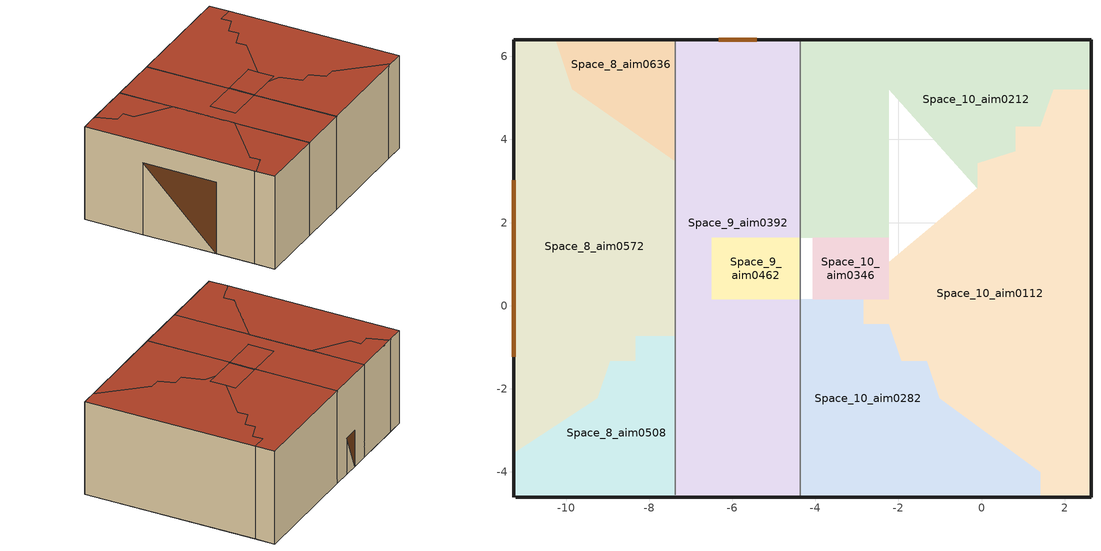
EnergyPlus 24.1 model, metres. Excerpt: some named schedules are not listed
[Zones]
Space_10_aim0112
 floor ground (aim0014): -2.85,-0.44 -2.85,0.15 -2.24,0.15 -2.24,1.04 -0.11,2.83 -0.11,3.42 0.81,3.72 0.81,4.31 1.41,4.31 1.72,5.21 2.63,5.21 2.63,-4.6 1.41,-4.6 1.41,-4.01 -1.02,-2.23 -1.32,-1.33 -1.93,-1.33 -2.24,-0.44 z0
 wall outside (aim0038): 1.47,-4.6 2.63,-4.6 2.63,5.26 z0:5.5
 roof outside (aim0090): -2.79,0.15 -2.19,-0.15 -1.88,-1.35 -1.27,-1.35 -0.97,-2.25 -0.36,-2.25 1.69,-4.6 2.63,-4.6 2.63,5.25 1.77,5.25 1.77,4.65 0.86,4.35 0.86,3.75 -0.06,3.45 -0.06,2.85 -2.19,1.05 -2.19,0.15 z5.5
Space_10_aim0212
 floor ground (aim0014): -4.37,1.64 -4.37,6.4 2.63,6.4 2.63,5.21 1.72,5.21 1.41,4.31 0.81,4.31 0.81,3.72 -0.11,3.42 -0.11,2.83 -2.24,5.21 -2.24,1.64 z0
 wall outside (aim0038): 2.63,5.26 2.63,6.4 -4.37,6.4 z0:5.5
 roof outside (aim0090): -4.37,1.65 -2.19,1.65 -2.19,1.05 -0.06,2.85 -0.06,3.45 0.86,3.75 0.86,4.35 1.77,4.65 1.77,5.25 2.63,5.25 2.63,6.4 -4.37,6.4 z5.5
Space_10_aim0282
 floor ground (aim0014): -4.37,-4.6 -4.37,0.15 -2.85,0.15 -2.85,-0.44 -2.24,-0.44 -1.93,-1.33 -1.32,-1.33 -1.02,-2.23 1.41,-4.01 1.41,-4.6 z0
 wall outside (aim0038): -4.37,-4.6 1.47,-4.6 z0:5.5
 roof outside (aim0090): -4.37,-4.6 1.69,-4.6 -0.36,-2.25 -0.97,-2.25 -1.27,-1.35 -1.88,-1.35 -2.19,-0.15 -2.79,0.15 -4.37,0.15 z5.5
Space_10_aim0346
 floor ground (aim0014): -4.06,0.15 -4.06,1.64 -2.24,1.64 -2.24,0.15 z0
 roof outside (aim0090): -4.32,0.15 -2.19,0.15 -2.19,1.65 -4.32,1.65 z5.5
Space_9_aim0392
 floor ground (aim0014): -7.37,-4.6 -7.37,6.4 -4.37,6.4 -4.37,1.64 -6.5,1.64 -6.5,0.15 -4.37,0.15 -4.37,-4.6 z0
 wall outside (aim0038): -5.41,6.4 -6.33,6.4 z0:2.13; -7.37,-4.6 -4.37,-4.6 z0:5.5; -7.37,6.4,0 -7.37,6.4,5.5 -4.37,6.4,5.5 -4.37,6.4,0 -5.41,6.4,0 -5.41,6.4,2.13 -6.33,6.4,2.13 -6.33,6.4,0
 wall to Space_10_aim0282 (aim0080): -4.37,-2.24 -4.37,-3.15 z0:2.13; -4.37,-4.6,5.5 -4.37,0.1,5.5 -4.37,0.1,0 -4.37,-2.24,0 -4.37,-2.24,2.13 -4.37,-3.15,2.13 -4.37,-3.15,0 -4.37,-4.6,0
 wall to Space_10_aim0212 (aim0080): -4.37,6.4 -4.37,1.59 z0:5.5
 door (construction-30): -6.32,6.4,0 -6.32,6.4,2.13 -5.42,6.4,2.13
 roof outside (aim0090): -7.37,-4.6 -4.37,-4.6 -4.37,0.15 -6.45,0.15 -6.45,1.65 -4.37,1.65 -4.37,6.4 -7.37,6.4 z5.5
Space_9_aim0462
 floor ground (aim0014): -6.5,0.15 -6.5,1.64 -4.37,1.64 -4.37,0.15 z0
 wall to Space_10_aim0346 (aim0080): -4.37,1.59 -4.37,0.1 z0:5.5
 roof outside (aim0090): -6.45,0.15 -4.37,0.15 -4.37,1.65 -6.45,1.65 z5.5
Space_8_aim0508
 floor ground (aim0014): -11.26,-4.6 -11.26,-3.55 -9.24,-2.23 -8.93,-1.33 -8.32,-1.33 -8.32,-0.74 -7.37,-0.74 -7.37,-4.6 z0
 wall outside (aim0038): -11.26,-3.46 -11.26,-4.6 / -11.21,-4.6 -7.37,-4.6 z0:5.5
 wall to Space_9_aim0392 (aim0080): -7.37,-2.24 -7.37,-3.15 z0:2.13; -7.37,-4.55,5.5 -7.37,-0.62,5.5 -7.37,-0.62,0 -7.37,-2.24,0 -7.37,-2.24,2.13 -7.37,-3.15,2.13 -7.37,-3.15,0 -7.37,-4.55,0
 roof outside (aim0090): -11.26,-4.6 -7.37,-4.6 -7.37,-0.25 -10.1,-2.55 -10.1,-3.15 -11.26,-3.54 z5.5
Space_8_aim0572
 floor ground (aim0014): -11.26,-3.55 -11.26,6.4 -10.25,6.4 -9.85,5.21 -7.37,3.48 -7.37,-0.74 -8.32,-0.74 -8.32,-1.33 -8.93,-1.33 -9.24,-2.23 z0
 wall outside (aim0038): -11.26,3.03 -11.26,-1.24 z0:4.27; -10.31,6.4 -11.26,6.4 z0:5.5; -11.26,-3.46,0 -11.26,-3.46,5.5 -11.26,6.4,5.5 -11.26,6.4,0 -11.26,3.03,0 -11.26,3.03,4.27 -11.26,-1.24,4.27 -11.26,-1.24,0
 wall to Space_9_aim0392 (aim0080): -7.37,3.92 -7.37,-0.62 z0:5.5
 door (construction-30): -11.26,-1.23,0 -11.26,-1.23,4.26 -11.26,3.02,4.26
 roof outside (aim0090): -11.26,-3.54 -10.1,-3.15 -10.1,-2.55 -7.37,-0.25 -7.37,3.3 -9.19,4.65 -9.19,5.25 -9.79,5.25 -10.18,6.4 -11.26,6.4 z5.5
Space_8_aim0636
 floor ground (aim0014): -10.25,6.4 -7.37,6.4 -7.37,3.48 -9.85,5.21 z0
 wall outside (aim0038): -7.37,6.4 -10.31,6.4 z0:5.5
 wall to Space_9_aim0392 (aim0080): -7.37,6.4 -7.37,3.92 z0:5.5
 roof outside (aim0090): -10.18,6.4 -9.79,5.25 -9.19,5.25 -9.19,4.65 -7.37,3.3 -7.37,6.4 z5.5
[Building]
Solar Illuminated Farm: North Axis {deg}=0; Terrain=City; Loads Convergence Tolerance Value {W}=0.4; Temperature Convergence Tolerance Value {deltaC}=0.4; Solar Distribution=FullExterior; Maximum Number of Warmup Days=25; Minimum Number of Warmup Days=1
[SizingPeriod:WeatherFileDays]
Istanbul: Begin Month=1; Begin Day of Month=1; End Month=12; End Day of Month=31; Day of Week for Start Day=Monday; Use Weather File Daylight Saving Period=Yes; Use Weather File Rain and Snow Indicators=Yes
[Material] Thermal Absorptance=0.9; Solar Absorptance=0.75; Visible Absorptance=0.75
Name | Roughness | Thickness {m} | Conductivity {W/m-K} | Density {kg/m3} | Specific Heat {J/kg-K}
aim0020 | Rough | 0.20421 | 1.730735 | 1842.3 | 837.36
aim0027 | Rough | 0.2032 | 1.311205 | 2242.8 | 837.36
aim0042 | Rough | 0.01777 | 0.11544 | 512.64 | 1256.04
aim0052 | Rough | 0.01905 | 0.11544 | 512.64 | 1381.644
aim0062 | Rough | 0.01588 | 0.160266 | 801 | 837.36
aim0094 | Rough | 0.00954 | 0.162516 | 1121.4 | 1465.38
aim0102 | Rough | 0.0762 | 0.041538 | 240.3 | 711.756
mat-394 | Smooth | 0.05081 | 0.121151 | 592.683 | 837.36
[Material:NoMass] Roughness=Rough
Name | Thermal Resistance {m2-K/W}
aim0017 | 5.28331
aim0034 | 0.36631
aim0049 | 0.01057
aim0059 | 1.6255
aim0085 | 0.10919
[Construction]
aim0014: aim0017, aim0020, aim0027, aim0034
aim0038: aim0042, aim0049, aim0052, aim0059, aim0062
aim0080: aim0062, aim0085, aim0062
aim0090: aim0094, aim0049, aim0102, aim0102, aim0052
construction-30: mat-394
[Zone] Type=1; Multiplier=1
Name | Ceiling Height {m} | Volume {m3} | Floor Area {m2}
Space_10_aim0112 | 4.07695 | 128.005 | 31.39718
Space_10_aim0212 | 4.42937 | 111.015 | 25.06345
Space_10_aim0282 | 4.53379 | 78.76323 | 17.3725
Space_10_aim0346 | 4.35294 | 11.81583 | 2.71445
Space_9_aim0392 | 4.5776 | 136.564 | 29.83314
Space_9_aim0462 | 3.73109 | 11.81583 | 3.16686
Space_8_aim0508 | 4.23854 | 42.51061 | 10.02953
Space_8_aim0572 | 3.99231 | 109.77 | 27.49539
Space_8_aim0636 | 3.65411 | 19.48036 | 5.33108
[People] Number of People Calculation Method=People; Number of People=1; Fraction Radiant=0.5; Sensible Heat Fraction=0.555556
Name | Zone or ZoneList or Space or SpaceList | Number of People Schedule | Activity Level Schedule
people-aim0112 | Space_10_aim0112 | aim0124 | aim0112-peep-activ-level
people-aim0212 | Space_10_aim0212 | aim0124 | aim0212-peep-activ-level
people-aim0282 | Space_10_aim0282 | aim0124 | aim0282-peep-activ-level
people-aim0346 | Space_10_aim0346 | aim0124 | aim0346-peep-activ-level
people-aim0392 | Space_9_aim0392 | aim0410 | aim0392-peep-activ-level
people-aim0462 | Space_9_aim0462 | aim0410 | aim0462-peep-activ-level
people-aim0508 | Space_8_aim0508 | aim0520 | aim0508-peep-activ-level
people-aim0572 | Space_8_aim0572 | aim0520 | aim0572-peep-activ-level
people-aim0636 | Space_8_aim0636 | aim0520 | aim0636-peep-activ-level
[Lights] Schedule=aim0404; Design Level Calculation Method=Watts/Area; Return Air Fraction=0; Fraction Radiant=0.35; Fraction Visible=0.25; Fraction Replaceable=0
Name | Zone or ZoneList or Space or SpaceList | Watts per Floor Area {W/m2}
lights-aim0392; lights-aim0392-L | Space_9_aim0392 | 12.9167
lights-aim0462; lights-aim0462-L | Space_9_aim0462 | 12.9167
lights-aim0508; lights-aim0508-L | Space_8_aim0508 | 16.1459
lights-aim0572; lights-aim0572-L | Space_8_aim0572 | 16.1459
lights-aim0636; lights-aim0636-L | Space_8_aim0636 | 16.1459
[ElectricEquipment] Schedule=aim0130; Design Level Calculation Method=Watts/Area; Fraction Latent=0; Fraction Radiant=0.3; Fraction Lost=0
Name | Zone or ZoneList or Space or SpaceList | Watts per Floor Area {W/m2}
electrical-aim0112 | Space_10_aim0112 | 3.22917
electrical-aim0212 | Space_10_aim0212 | 3.22917
electrical-aim0282 | Space_10_aim0282 | 3.22917
electrical-aim0346 | Space_10_aim0346 | 3.22917
electrical-aim0392 | Space_9_aim0392 | 10.7639
electrical-aim0462 | Space_9_aim0462 | 10.7639
electrical-aim0508 | Space_8_aim0508 | 3.22917
electrical-aim0572 | Space_8_aim0572 | 3.22917
electrical-aim0636 | Space_8_aim0636 | 3.22917
[OtherEquipment]
Light_Gains: Fuel Type=None; Zone or ZoneList or Space or SpaceList=Space_10_aim0282; Schedule=Lights; Design Level Calculation Method=EquipmentLevel; Design Level {W}=43306
[ZoneInfiltration:DesignFlowRate] Design Flow Rate Calculation Method=AirChanges/Hour; Air Changes per Hour {1/hr}=0.4
Name | Zone or ZoneList or Space or SpaceList | Schedule
Infiltration-aim0112 | Space_10_aim0112 | FanSch-15INF
Infiltration-aim0212 | Space_10_aim0212 | FanSch-15INF
Infiltration-aim0282 | Space_10_aim0282 | FanSch-15INF
Infiltration-aim0346 | Space_10_aim0346 | Sch_Off
Infiltration-aim0392 | Space_9_aim0392 | FanSch-15INF
Infiltration-aim0462 | Space_9_aim0462 | Sch_Off
Infiltration-aim0508 | Space_8_aim0508 | FanSch-18INF
Infiltration-aim0572 | Space_8_aim0572 | FanSch-18INF
Infiltration-aim0636 | Space_8_aim0636 | FanSch-18INF
[ZoneVentilation:DesignFlowRate] Design Flow Rate Calculation Method=AirChanges/Hour; Air Changes per Hour {1/hr}=0.25; Ventilation Type=Balanced; Fan Pressure Rise {Pa}=0; Fan Total Efficiency=1; Constant Term Coefficient=1; Temperature Term Coefficient=0; Velocity Term Coefficient=0; Velocity Squared Term Coefficient=0; Minimum Indoor Temperature {C}=18; Delta Temperature {deltaC}=1
Name | Zone or ZoneList or Space or SpaceList | Schedule
ZoneVentilation-aim0112 | Space_10_aim0112 | FanSch-15
ZoneVentilation-aim0212 | Space_10_aim0212 | FanSch-15
ZoneVentilation-aim0282 | Space_10_aim0282 | FanSch-15
ZoneVentilation-aim0346 | Space_10_aim0346 | FanSch-15
ZoneVentilation-aim0392 | Space_9_aim0392 | FanSch-15
ZoneVentilation-aim0462 | Space_9_aim0462 | FanSch-15
ZoneVentilation-aim0508 | Space_8_aim0508 | FanSch-18
ZoneVentilation-aim0572 | Space_8_aim0572 | FanSch-18
ZoneVentilation-aim0636 | Space_8_aim0636 | FanSch-18
[HVACTemplate:Zone:IdealLoadsAirSystem] Template Thermostat=idealloads; Maximum Heating Supply Air Temperature {C}=50; Minimum Cooling Supply Air Temperature {C}=13; Maximum Heating Supply Air Humidity Ratio {kgWater/kgDryAir}=0.0156; Minimum Cooling Supply Air Humidity Ratio {kgWater/kgDryAir}=0.0077; Heating Limit=NoLimit; Maximum Heating Air Flow Rate {m3/s}=autosize; Cooling Limit=LimitFlowRate; Maximum Cooling Air Flow Rate {m3/s}=autosize; Heating Availability Schedule=idealhvac; Cooling Availability Schedule=idealhvac; Dehumidification Control Type=ConstantSensibleHeatRatio; Cooling Sensible Heat Ratio=0.7; Humidification Control Type=None; Outdoor Air Method=Flow/Area; Outdoor Air Flow Rate per Person {m3/s}=0.00944; Outdoor Air Flow Rate per Zone Floor Area {m3/s-m2}=0.0003; Demand Controlled Ventilation Type=None; Outdoor Air Economizer Type=DifferentialDryBulb; Heat Recovery Type=None; Sensible Heat Recovery Effectiveness=0.7; Latent Heat Recovery Effectiveness=0.65
Name | Dehumidification Setpoint {percent} | Humidification Setpoint {percent}
Space_10_aim0112 | 70 | 50
Space_10_aim0212; Space_10_aim0282; Space_10_aim0346; Space_9_aim0392; Space_9_aim0462; Space_8_aim0508; Space_8_aim0572; Space_8_aim0636 | 60 | 30
[Schedule:Day:Interval]
aim0121: NO, 10:00, 0, 16:00, 1, 24:00, 0
aim0127: NO, 24:00, 1
aim0401: NO, 6:00, 0, 7:00, 0.1, 8:00, 0.3, 12:00, 0.9, 13:00, 0.8, 17:00, 0.9, 18:00, 0.5, 20:00, 0.3, 22:00, 0.2, 24:00, 0
aim0407: NO, 7:00, 0, 8:00, 0.15, 9:00, 0.7, 12:00, 0.9, 13:00, 0.5, 16:00, 0.85, 17:00, 0.2, 24:00, 0
aim0517: NO, 7:00, 0, 8:00, 0.1, 9:00, 0.2, 11:00, 0.95, 13:00, 0.45, 18:00, 0.95, 19:00, 0.3, 22:00, 0.1, 24:00, 0
day1: No, 01:00, 0.77587, 02:00, 0.77587, 03:00, 0.77587, 04:00, 0.77587, 05:00, 0.77587, 06:00, 0.77587, 07:00, 0.81521, 08:00, 0.89473, 09:00, 0.93906, 10:00, 0.96397, 11:00, 0.97686, 12:00, 0.98112, 13:00, 0.97778, 14:00, 0.96604, 15:00, 0.94287, 16:00, 0.90144, 17:00, 0.82826, 18:00, 0.77587, 19:00, 0.77587, 20:00, 0.77587, 21:00, 0, 22:00, 0, 23:00, 0, 24:00, 0
day2: No, 01:00, 0.77587, 02:00, 0.77587, 03:00, 0.77587, 04:00, 0.77587, 05:00, 0.77587, 06:00, 0.77587, 07:00, 0.81465, 08:00, 0.89452, 09:00, 0.93898, 10:00, 0.96398, 11:00, 0.97693, 12:00, 0.98125, 13:00, 0.97798, 14:00, 0.96634, 15:00, 0.9433, 16:00, 0.90209, 17:00, 0.82938, 18:00, 0.77587, 19:00, 0.77587, 20:00, 0.77587, 21:00, 0, 22:00, 0, 23:00, 0, 24:00, 0
day3: No, 01:00, 0.77587, 02:00, 0.77587, 03:00, 0.77587, 04:00, 0.77587, 05:00, 0.77587, 06:00, 0.77587, 07:00, 0.81413, 08:00, 0.89432, 09:00, 0.93893, 10:00, 0.96401, 11:00, 0.97703, 12:00, 0.9814, 13:00, 0.97821, 14:00, 0.96664, 15:00, 0.94374, 16:00, 0.90276, 17:00, 0.8305, 18:00, 0.77587, 19:00, 0.77587, 20:00, 0.77587, 21:00, 0, 22:00, 0, 23:00, 0, 24:00, 0
day4: No, 01:00, 0.77587, 02:00, 0.77587, 03:00, 0.77587, 04:00, 0.77587, 05:00, 0.77587, 06:00, 0.77587, 07:00, 0.81365, 08:00, 0.89416, 09:00, 0.93889, 10:00, 0.96407, 11:00, 0.97712, 12:00, 0.98156, 13:00, 0.9784, 14:00, 0.96695, 15:00, 0.94418, 16:00, 0.90344, 17:00, 0.83163, 18:00, 0.77587, 19:00, 0.77587, 20:00, 0.77587, 21:00, 0, 22:00, 0, 23:00, 0, 24:00, 0
day5: No, 01:00, 0.77587, 02:00, 0.77587, 03:00, 0.77587, 04:00, 0.77587, 05:00, 0.77587, 06:00, 0.77587, 07:00, 0.81321, 08:00, 0.89401, 09:00, 0.93889, 10:00, 0.96412, 11:00, 0.97724, 12:00, 0.98171, 13:00, 0.97864, 14:00, 0.96725, 15:00, 0.94464, 16:00, 0.90412, 17:00, 0.83277, 18:00, 0.77587, 19:00, 0.77587, 20:00, 0.77587, 21:00, 0, 22:00, 0, 23:00, 0, 24:00, 0
day6: No, 01:00, 0.77587, 02:00, 0.77587, 03:00, 0.77587, 04:00, 0.77587, 05:00, 0.77587, 06:00, 0.77587, 07:00, 0.81281, 08:00, 0.89389, 09:00, 0.93888, 10:00, 0.96419, 11:00, 0.97736, 12:00, 0.98188, 13:00, 0.97886, 14:00, 0.96759, 15:00, 0.94509, 16:00, 0.90481, 17:00, 0.8339, 18:00, 0.77587, 19:00, 0.77587, 20:00, 0.77587, 21:00, 0, 22:00, 0, 23:00, 0, 24:00, 0
day7: No, 01:00, 0.77587, 02:00, 0.77587, 03:00, 0.77587, 04:00, 0.77587, 05:00, 0.77587, 06:00, 0.77587, 07:00, 0.81245, 08:00, 0.89379, 09:00, 0.93889, 10:00, 0.96428, 11:00, 0.9775, 12:00, 0.98206, 13:00, 0.97912, 14:00, 0.96792, 15:00, 0.94556, 16:00, 0.9055, 17:00, 0.83504, 18:00, 0.77587, 19:00, 0.77587, 20:00, 0.77587, 21:00, 0, 22:00, 0, 23:00, 0, 24:00, 0
day8: No, 01:00, 0.77587, 02:00, 0.77587, 03:00, 0.77587, 04:00, 0.77587, 05:00, 0.77587, 06:00, 0.77587, 07:00, 0.81213, 08:00, 0.89372, 09:00, 0.93893, 10:00, 0.96436, 11:00, 0.97763, 12:00, 0.98226, 13:00, 0.97935, 14:00, 0.96825, 15:00, 0.94603, 16:00, 0.9062, 17:00, 0.83618, 18:00, 0.77587, 19:00, 0.77587, 20:00, 0.77587, 21:00, 0, 22:00, 0, 23:00, 0, 24:00, 0
day9: No, 01:00, 0.77587, 02:00, 0.77587, 03:00, 0.77587, 04:00, 0.77587, 05:00, 0.77587, 06:00, 0.77587, 07:00, 0.81186, 08:00, 0.89368, 09:00, 0.93897, 10:00, 0.96448, 11:00, 0.97779, 12:00, 0.98246, 13:00, 0.97962, 14:00, 0.96857, 15:00, 0.94649, 16:00, 0.90692, 17:00, 0.83732, 18:00, 0.77587, 19:00, 0.77587, 20:00, 0.77587, 21:00, 0, 22:00, 0, 23:00, 0, 24:00, 0
day10: No, 01:00, 0.77587, 02:00, 0.77587, 03:00, 0.77587, 04:00, 0.77587, 05:00, 0.77587, 06:00, 0.77587, 07:00, 0.81163, 08:00, 0.89366, 09:00, 0.93906, 10:00, 0.96461, 11:00, 0.97795, 12:00, 0.98266, 13:00, 0.97989, 14:00, 0.96892, 15:00, 0.947, 16:00, 0.90764, 17:00, 0.83845, 18:00, 0.77587, 19:00, 0.77587, 20:00, 0.77587, 21:00, 0, 22:00, 0, 23:00, 0, 24:00, 0
day11: No, 01:00, 0.77587, 02:00, 0.77587, 03:00, 0.77587, 04:00, 0.77587, 05:00, 0.77587, 06:00, 0.77587, 07:00, 0.81145, 08:00, 0.89366, 09:00, 0.93913, 10:00, 0.96474, 11:00, 0.97811, 12:00, 0.98286, 13:00, 0.98014, 14:00, 0.96929, 15:00, 0.94748, 16:00, 0.90835, 17:00, 0.83959, 18:00, 0.77587, 19:00, 0.77587, 20:00, 0.77587, 21:00, 0, 22:00, 0, 23:00, 0, 24:00, 0
day12: No, 01:00, 0.77587, 02:00, 0.77587, 03:00, 0.77587, 04:00, 0.77587, 05:00, 0.77587, 06:00, 0.77587, 07:00, 0.81131, 08:00, 0.89369, 09:00, 0.93924, 10:00, 0.96487, 11:00, 0.97829, 12:00, 0.98309, 13:00, 0.98043, 14:00, 0.96963, 15:00, 0.94797, 16:00, 0.90907, 17:00, 0.84072, 18:00, 0.77587, 19:00, 0.77587, 20:00, 0.77587, 21:00, 0, 22:00, 0, 23:00, 0, 24:00, 0
day13: No, 01:00, 0.77587, 02:00, 0.77587, 03:00, 0.77587, 04:00, 0.77587, 05:00, 0.77587, 06:00, 0.77587, 07:00, 0.81122, 08:00, 0.89374, 09:00, 0.93935, 10:00, 0.96501, 11:00, 0.97848, 12:00, 0.98334, 13:00, 0.9807, 14:00, 0.97, 15:00, 0.94846, 16:00, 0.90979, 17:00, 0.84185, 18:00, 0.77587, 19:00, 0.77587, 20:00, 0.77587, 21:00, 0, 22:00, 0, 23:00, 0, 24:00, 0
day14: No, 01:00, 0.77587, 02:00, 0.77587, 03:00, 0.77587, 04:00, 0.77587, 05:00, 0.77587, 06:00, 0.77587, 07:00, 0.81118, 08:00, 0.89382, 09:00, 0.93949, 10:00, 0.96519, 11:00, 0.97868, 12:00, 0.98355, 13:00, 0.98098, 14:00, 0.97037, 15:00, 0.94896, 16:00, 0.91052, 17:00, 0.84297, 18:00, 0.77587, 19:00, 0.77587, 20:00, 0.77587, 21:00, 0, 22:00, 0, 23:00, 0, 24:00, 0
day15: No, 01:00, 0.77587, 02:00, 0.77587, 03:00, 0.77587, 04:00, 0.77587, 05:00, 0.77587, 06:00, 0.77587, 07:00, 0.81119, 08:00, 0.89393, 09:00, 0.93963, 10:00, 0.96538, 11:00, 0.97887, 12:00, 0.98378, 13:00, 0.98126, 14:00, 0.97071, 15:00, 0.94945, 16:00, 0.91124, 17:00, 0.8441, 18:00, 0.77587, 19:00, 0.77587, 20:00, 0.77587, 21:00, 0, 22:00, 0, 23:00, 0, 24:00, 0
day16: No, 01:00, 0.77587, 02:00, 0.77587, 03:00, 0.77587, 04:00, 0.77587, 05:00, 0.77587, 06:00, 0.77587, 07:00, 0.81124, 08:00, 0.89407, 09:00, 0.93981, 10:00, 0.96555, 11:00, 0.97909, 12:00, 0.98401, 13:00, 0.98156, 14:00, 0.9711, 15:00, 0.94998, 16:00, 0.91196, 17:00, 0.84521, 18:00, 0.77587, 19:00, 0.77587, 20:00, 0.77587, 21:00, 0, 22:00, 0, 23:00, 0, 24:00, 0
day17: No, 01:00, 0.77587, 02:00, 0.77587, 03:00, 0.77587, 04:00, 0.77587, 05:00, 0.77587, 06:00, 0.77587, 07:00, 0.81134, 08:00, 0.89422, 09:00, 0.93999, 10:00, 0.96575, 11:00, 0.97931, 12:00, 0.98428, 13:00, 0.98185, 14:00, 0.97146, 15:00, 0.95045, 16:00, 0.91269, 17:00, 0.84632, 18:00, 0.77587, 19:00, 0.77587, 20:00, 0.77587, 21:00, 0, 22:00, 0, 23:00, 0, 24:00, 0
day18: No, 01:00, 0.77587, 02:00, 0.77587, 03:00, 0.77587, 04:00, 0.77587, 05:00, 0.77587, 06:00, 0.77587, 07:00, 0.81149, 08:00, 0.8944, 09:00, 0.94018, 10:00, 0.96596, 11:00, 0.97952, 12:00, 0.98453, 13:00, 0.98214, 14:00, 0.97185, 15:00, 0.95095, 16:00, 0.91342, 17:00, 0.84742, 18:00, 0.77587, 19:00, 0.77587, 20:00, 0.77587, 21:00, 0, 22:00, 0, 23:00, 0, 24:00, 0
day19: No, 01:00, 0.77587, 02:00, 0.77587, 03:00, 0.77587, 04:00, 0.77587, 05:00, 0.77587, 06:00, 0.77587, 07:00, 0.81169, 08:00, 0.89461, 09:00, 0.94041, 10:00, 0.96618, 11:00, 0.97979, 12:00, 0.98478, 13:00, 0.98246, 14:00, 0.97223, 15:00, 0.95146, 16:00, 0.91413, 17:00, 0.84852, 18:00, 0.77587, 19:00, 0.77587, 20:00, 0.77587, 21:00, 0, 22:00, 0, 23:00, 0, 24:00, 0
day20: No, 01:00, 0.77587, 02:00, 0.77587, 03:00, 0.77587, 04:00, 0.77587, 05:00, 0.77587, 06:00, 0.77587, 07:00, 0.81193, 08:00, 0.89484, 09:00, 0.94064, 10:00, 0.96641, 11:00, 0.98, 12:00, 0.98503, 13:00, 0.98273, 14:00, 0.9726, 15:00, 0.95198, 16:00, 0.91484, 17:00, 0.84961, 18:00, 0.77587, 19:00, 0.77587, 20:00, 0.77587, 21:00, 0, 22:00, 0, 23:00, 0, 24:00, 0
day21: No, 01:00, 0.77587, 02:00, 0.77587, 03:00, 0.77587, 04:00, 0.77587, 05:00, 0.77587, 06:00, 0.77587, 07:00, 0.81222, 08:00, 0.89509, 09:00, 0.94089, 10:00, 0.96666, 11:00, 0.98025, 12:00, 0.98532, 13:00, 0.98306, 14:00, 0.97299, 15:00, 0.95248, 16:00, 0.91558, 17:00, 0.85069, 18:00, 0.77587, 19:00, 0.77587, 20:00, 0.77587, 21:00, 0, 22:00, 0, 23:00, 0, 24:00, 0
day22: No, 01:00, 0.77587, 02:00, 0.77587, 03:00, 0.77587, 04:00, 0.77587, 05:00, 0.77587, 06:00, 0.77587, 07:00, 0.81256, 08:00, 0.89539, 09:00, 0.94115, 10:00, 0.96691, 11:00, 0.98051, 12:00, 0.98558, 13:00, 0.98339, 14:00, 0.97336, 15:00, 0.95296, 16:00, 0.91629, 17:00, 0.85176, 18:00, 0.77587, 19:00, 0.77587, 20:00, 0.77587, 21:00, 0, 22:00, 0, 23:00, 0, 24:00, 0
day23: No, 01:00, 0.77587, 02:00, 0.77587, 03:00, 0.77587, 04:00, 0.77587, 05:00, 0.77587, 06:00, 0.77587, 07:00, 0.81295, 08:00, 0.89568, 09:00, 0.94141, 10:00, 0.96717, 11:00, 0.98074, 12:00, 0.98587, 13:00, 0.98368, 14:00, 0.97373, 15:00, 0.95349, 16:00, 0.91701, 17:00, 0.85282, 18:00, 0.77587, 19:00, 0.77587, 20:00, 0.77587, 21:00, 0, 22:00, 0, 23:00, 0, 24:00, 0
day24: No, 01:00, 0.77587, 02:00, 0.77587, 03:00, 0.77587, 04:00, 0.77587, 05:00, 0.77587, 06:00, 0.77587, 07:00, 0.81338, 08:00, 0.89602, 09:00, 0.94173, 10:00, 0.96742, 11:00, 0.98102, 12:00, 0.98612, 13:00, 0.98398, 14:00, 0.97412, 15:00, 0.95398, 16:00, 0.9177, 17:00, 0.85388, 18:00, 0.77587, 19:00, 0.77587, 20:00, 0.77587, 21:00, 0, 22:00, 0, 23:00, 0, 24:00, 0
day25: No, 01:00, 0.77587, 02:00, 0.77587, 03:00, 0.77587, 04:00, 0.77587, 05:00, 0.77587, 06:00, 0.77587, 07:00, 0.81386, 08:00, 0.89636, 09:00, 0.942, 10:00, 0.9677, 11:00, 0.98128, 12:00, 0.98643, 13:00, 0.98431, 14:00, 0.97451, 15:00, 0.95448, 16:00, 0.91841, 17:00, 0.85492, 18:00, 0.77587, 19:00, 0.77587, 20:00, 0.77587, 21:00, 0, 22:00, 0, 23:00, 0, 24:00, 0
day26: No, 01:00, 0.77587, 02:00, 0.77587, 03:00, 0.77587, 04:00, 0.77587, 05:00, 0.77587, 06:00, 0.77587, 07:00, 0.81438, 08:00, 0.89674, 09:00, 0.94233, 10:00, 0.96798, 11:00, 0.98156, 12:00, 0.98669, 13:00, 0.98464, 14:00, 0.9749, 15:00, 0.95497, 16:00, 0.91911, 17:00, 0.85594, 18:00, 0.77587, 19:00, 0.77587, 20:00, 0.77587, 21:00, 0, 22:00, 0, 23:00, 0, 24:00, 0
day27: No, 01:00, 0.77587, 02:00, 0.77587, 03:00, 0.77587, 04:00, 0.77587, 05:00, 0.77587, 06:00, 0.77587, 07:00, 0.81494, 08:00, 0.89714, 09:00, 0.94266, 10:00, 0.96829, 11:00, 0.98184, 12:00, 0.98699, 13:00, 0.98494, 14:00, 0.97526, 15:00, 0.95547, 16:00, 0.91978, 17:00, 0.85697, 18:00, 0.77587, 19:00, 0.77587, 20:00, 0.77587, 21:00, 0, 22:00, 0, 23:00, 0, 24:00, 0
day28: No, 01:00, 0.77587, 02:00, 0.77587, 03:00, 0.77587, 04:00, 0.77587, 05:00, 0.77587, 06:00, 0.77587, 07:00, 0.81555, 08:00, 0.89756, 09:00, 0.94301, 10:00, 0.96856, 11:00, 0.98212, 12:00, 0.98726, 13:00, 0.98528, 14:00, 0.97565, 15:00, 0.95596, 16:00, 0.92048, 17:00, 0.85798, 18:00, 0.77587, 19:00, 0.77587, 20:00, 0.77587, 21:00, 0, 22:00, 0, 23:00, 0, 24:00, 0
day29: No, 01:00, 0.77587, 02:00, 0.77587, 03:00, 0.77587, 04:00, 0.77587, 05:00, 0.77587, 06:00, 0.77587, 07:00, 0.8162, 08:00, 0.89801, 09:00, 0.94334, 10:00, 0.96889, 11:00, 0.9824, 12:00, 0.98755, 13:00, 0.98558, 14:00, 0.97603, 15:00, 0.95645, 16:00, 0.92115, 17:00, 0.85898, 18:00, 0.77587, 19:00, 0.77587, 20:00, 0.77587, 21:00, 0, 22:00, 0, 23:00, 0, 24:00, 0
day30: No, 01:00, 0.77587, 02:00, 0.77587, 03:00, 0.77587, 04:00, 0.77587, 05:00, 0.77587, 06:00, 0.77587, 07:00, 0.81689, 08:00, 0.89846, 09:00, 0.94372, 10:00, 0.96918, 11:00, 0.98267, 12:00, 0.98784, 13:00, 0.98591, 14:00, 0.97639, 15:00, 0.95693, 16:00, 0.92183, 17:00, 0.85997, 18:00, 0.77587, 19:00, 0.77587, 20:00, 0.77587, 21:00, 0, 22:00, 0, 23:00, 0, 24:00, 0
day31: No, 01:00, 0.77587, 02:00, 0.77587, 03:00, 0.77587, 04:00, 0.77587, 05:00, 0.77587, 06:00, 0.77587, 07:00, 0.81763, 08:00, 0.89895, 09:00, 0.94412, 10:00, 0.96952, 11:00, 0.98299, 12:00, 0.98813, 13:00, 0.98621, 14:00, 0.97678, 15:00, 0.9574, 16:00, 0.92248, 17:00, 0.86094, 18:00, 0.77587, 19:00, 0.77587, 20:00, 0.77587, 21:00, 0, 22:00, 0, 23:00, 0, 24:00, 0
day32: No, 01:00, 0.77587, 02:00, 0.77587, 03:00, 0.77587, 04:00, 0.77587, 05:00, 0.77587, 06:00, 0.77587, 07:00, 0.8184, 08:00, 0.89945, 09:00, 0.94449, 10:00, 0.96982, 11:00, 0.98326, 12:00, 0.98841, 13:00, 0.98654, 14:00, 0.97715, 15:00, 0.95788, 16:00, 0.92315, 17:00, 0.8619, 18:00, 0.77587, 19:00, 0.77587, 20:00, 0.77587, 21:00, 0, 22:00, 0, 23:00, 0, 24:00, 0
day33: No, 01:00, 0.77587, 02:00, 0.77587, 03:00, 0.77587, 04:00, 0.77587, 05:00, 0.77587, 06:00, 0.77587, 07:00, 0.8192, 08:00, 0.89997, 09:00, 0.94488, 10:00, 0.97016, 11:00, 0.98356, 12:00, 0.98872, 13:00, 0.98685, 14:00, 0.97751, 15:00, 0.95834, 16:00, 0.92379, 17:00, 0.86286, 18:00, 0.77587, 19:00, 0.77587, 20:00, 0.77587, 21:00, 0, 22:00, 0, 23:00, 0, 24:00, 0
day34: No, 01:00, 0.77587, 02:00, 0.77587, 03:00, 0.77587, 04:00, 0.77587, 05:00, 0.77587, 06:00, 0.77587, 07:00, 0.82004, 08:00, 0.90051, 09:00, 0.9453, 10:00, 0.97049, 11:00, 0.98387, 12:00, 0.989, 13:00, 0.98716, 14:00, 0.97787, 15:00, 0.95882, 16:00, 0.92445, 17:00, 0.86379, 18:00, 0.77587, 19:00, 0.77587, 20:00, 0.77587, 21:00, 0, 22:00, 0, 23:00, 0, 24:00, 0
day35: No, 01:00, 0.77587, 02:00, 0.77587, 03:00, 0.77587, 04:00, 0.77587, 05:00, 0.77587, 06:00, 0.77587, 07:00, 0.82092, 08:00, 0.90106, 09:00, 0.94572, 10:00, 0.97084, 11:00, 0.98417, 12:00, 0.9893, 13:00, 0.98745, 14:00, 0.97825, 15:00, 0.95926, 16:00, 0.92507, 17:00, 0.86471, 18:00, 0.77587, 19:00, 0.77587, 20:00, 0.77587, 21:00, 0, 22:00, 0, 23:00, 0, 24:00, 0
day36: No, 01:00, 0.77587, 02:00, 0.77587, 03:00, 0.77587, 04:00, 0.77587, 05:00, 0.77587, 06:00, 0.77587, 07:00, 0.82183, 08:00, 0.90164, 09:00, 0.94615, 10:00, 0.97118, 11:00, 0.98447, 12:00, 0.98959, 13:00, 0.98777, 14:00, 0.97857, 15:00, 0.95972, 16:00, 0.9257, 17:00, 0.86562, 18:00, 0.77587, 19:00, 0.77587, 20:00, 0.77587, 21:00, 0, 22:00, 0, 23:00, 0, 24:00, 0
day37: No, 01:00, 0.77587, 02:00, 0.77587, 03:00, 0.77587, 04:00, 0.77587, 05:00, 0.77587, 06:00, 0.77587, 07:00, 0.82277, 08:00, 0.90223, 09:00, 0.94658, 10:00, 0.97152, 11:00, 0.98477, 12:00, 0.98988, 13:00, 0.98807, 14:00, 0.97895, 15:00, 0.96017, 16:00, 0.92631, 17:00, 0.86652, 18:00, 0.77587, 19:00, 0.77587, 20:00, 0.77587, 21:00, 0, 22:00, 0, 23:00, 0, 24:00, 0
day38: No, 01:00, 0.77587, 02:00, 0.77587, 03:00, 0.77587, 04:00, 0.77587, 05:00, 0.77587, 06:00, 0.77587, 07:00, 0.82373, 08:00, 0.90284, 09:00, 0.94703, 10:00, 0.97189, 11:00, 0.98506, 12:00, 0.99018, 13:00, 0.98838, 14:00, 0.97929, 15:00, 0.9606, 16:00, 0.92693, 17:00, 0.8674, 18:00, 0.77587, 19:00, 0.77587, 20:00, 0.77587, 21:00, 0, 22:00, 0, 23:00, 0, 24:00, 0
day39: No, 01:00, 0.77587, 02:00, 0.77587, 03:00, 0.77587, 04:00, 0.77587, 05:00, 0.77587, 06:00, 0.77587, 07:00, 0.82473, 08:00, 0.90347, 09:00, 0.94748, 10:00, 0.97222, 11:00, 0.98538, 12:00, 0.99047, 13:00, 0.98869, 14:00, 0.97963, 15:00, 0.96104, 16:00, 0.92751, 17:00, 0.86827, 18:00, 0.77587, 19:00, 0.77587, 20:00, 0.77587, 21:00, 0, 22:00, 0, 23:00, 0, 24:00, 0
day40: No, 01:00, 0.77587, 02:00, 0.77587, 03:00, 0.77587, 04:00, 0.77587, 05:00, 0.77587, 06:00, 0.77587, 07:00, 0.82576, 08:00, 0.9041, 09:00, 0.94794, 10:00, 0.97258, 11:00, 0.98569, 12:00, 0.99076, 13:00, 0.98899, 14:00, 0.97997, 15:00, 0.96146, 16:00, 0.92812, 17:00, 0.86912, 18:00, 0.77587, 19:00, 0.77587, 20:00, 0.77587, 21:00, 0, 22:00, 0, 23:00, 0, 24:00, 0
day41: No, 01:00, 0.77587, 02:00, 0.77587, 03:00, 0.77587, 04:00, 0.77587, 05:00, 0.77587, 06:00, 0.77587, 07:00, 0.82681, 08:00, 0.90476, 09:00, 0.94841, 10:00, 0.97293, 11:00, 0.986, 12:00, 0.99104, 13:00, 0.98928, 14:00, 0.98032, 15:00, 0.96187, 16:00, 0.92868, 17:00, 0.86997, 18:00, 0.77587, 19:00, 0.77587, 20:00, 0.77587, 21:00, 0, 22:00, 0, 23:00, 0, 24:00, 0
day42: No, 01:00, 0.77587, 02:00, 0.77587, 03:00, 0.77587, 04:00, 0.77587, 05:00, 0.77587, 06:00, 0.77587, 07:00, 0.82788, 08:00, 0.90542, 09:00, 0.94885, 10:00, 0.97331, 11:00, 0.98629, 12:00, 0.99132, 13:00, 0.98957, 14:00, 0.98065, 15:00, 0.9623, 16:00, 0.92926, 17:00, 0.87079, 18:00, 0.77587, 19:00, 0.77587, 20:00, 0.77587, 21:00, 0, 22:00, 0, 23:00, 0, 24:00, 0
day43: No, 01:00, 0.77587, 02:00, 0.77587, 03:00, 0.77587, 04:00, 0.77587, 05:00, 0.77587, 06:00, 0.77587, 07:00, 0.82897, 08:00, 0.9061, 09:00, 0.94933, 10:00, 0.97367, 11:00, 0.9866, 12:00, 0.9916, 13:00, 0.98987, 14:00, 0.98098, 15:00, 0.9627, 16:00, 0.9298, 17:00, 0.8716, 18:00, 0.77587, 19:00, 0.77587, 20:00, 0.77587, 21:00, 0, 22:00, 0, 23:00, 0, 24:00, 0
day44: No, 01:00, 0.77587, 02:00, 0.77587, 03:00, 0.77587, 04:00, 0.77587, 05:00, 0.77587, 06:00, 0.77587, 07:00, 0.83009, 08:00, 0.90679, 09:00, 0.94984, 10:00, 0.97402, 11:00, 0.9869, 12:00, 0.99188, 13:00, 0.99015, 14:00, 0.98129, 15:00, 0.96309, 16:00, 0.93035, 17:00, 0.8724, 18:00, 0.77587, 19:00, 0.77587, 20:00, 0.77587, 21:00, 0, 22:00, 0, 23:00, 0, 24:00, 0
day45: No, 01:00, 0.77587, 02:00, 0.77587, 03:00, 0.77587, 04:00, 0.77587, 05:00, 0.77587, 06:00, 0.77587, 07:00, 0.83122, 08:00, 0.90749, 09:00, 0.95032, 10:00, 0.97439, 11:00, 0.9872, 12:00, 0.99216, 13:00, 0.99043, 14:00, 0.9816, 15:00, 0.9635, 16:00, 0.93088, 17:00, 0.87318, 18:00, 0.77587, 19:00, 0.77587, 20:00, 0.77587, 21:00, 0, 22:00, 0, 23:00, 0, 24:00, 0
day46: No, 01:00, 0.77587, 02:00, 0.77587, 03:00, 0.77587, 04:00, 0.77587, 05:00, 0.77587, 06:00, 0.77587, 07:00, 0.83237, 08:00, 0.9082, 09:00, 0.95079, 10:00, 0.97474, 11:00, 0.9875, 12:00, 0.99243, 13:00, 0.99071, 14:00, 0.9819, 15:00, 0.96389, 16:00, 0.93142, 17:00, 0.87395, 18:00, 0.77587, 19:00, 0.77587, 20:00, 0.77587, 21:00, 0, 22:00, 0, 23:00, 0, 24:00, 0
day47: No, 01:00, 0.77587, 02:00, 0.77587, 03:00, 0.77587, 04:00, 0.77587, 05:00, 0.77587, 06:00, 0.77587, 07:00, 0.83354, 08:00, 0.90891, 09:00, 0.95128, 10:00, 0.97512, 11:00, 0.9878, 12:00, 0.9927, 13:00, 0.99098, 14:00, 0.98222, 15:00, 0.96426, 16:00, 0.93193, 17:00, 0.87469, 18:00, 0.77587, 19:00, 0.77587, 20:00, 0.77587, 21:00, 0, 22:00, 0, 23:00, 0, 24:00, 0
day48: No, 01:00, 0.77587, 02:00, 0.77587, 03:00, 0.77587, 04:00, 0.77587, 05:00, 0.77587, 06:00, 0.77587, 07:00, 0.83472, 08:00, 0.90964, 09:00, 0.95177, 10:00, 0.97547, 11:00, 0.9881, 12:00, 0.99296, 13:00, 0.99124, 14:00, 0.98252, 15:00, 0.96464, 16:00, 0.93243, 17:00, 0.87544, 18:00, 0.77587, 19:00, 0.77587, 20:00, 0.77587, 21:00, 0, 22:00, 0, 23:00, 0, 24:00, 0
day49: No, 01:00, 0.77587, 02:00, 0.77587, 03:00, 0.77587, 04:00, 0.77587, 05:00, 0.77587, 06:00, 0.77587, 07:00, 0.83592, 08:00, 0.91036, 09:00, 0.95227, 10:00, 0.97585, 11:00, 0.98839, 12:00, 0.99322, 13:00, 0.99151, 14:00, 0.98281, 15:00, 0.965, 16:00, 0.93293, 17:00, 0.87616, 18:00, 0.77587, 19:00, 0.77587, 20:00, 0.77587, 21:00, 0, 22:00, 0, 23:00, 0, 24:00, 0
day50: No, 01:00, 0.77587, 02:00, 0.77587, 03:00, 0.77587, 04:00, 0.77587, 05:00, 0.77587, 06:00, 0.77587, 07:00, 0.83713, 08:00, 0.91112, 09:00, 0.95277, 10:00, 0.97621, 11:00, 0.98868, 12:00, 0.9935, 13:00, 0.99176, 14:00, 0.98309, 15:00, 0.96533, 16:00, 0.9334, 17:00, 0.87687, 18:00, 0.77587, 19:00, 0.77587, 20:00, 0.77587, 21:00, 0, 22:00, 0, 23:00, 0, 24:00, 0
day51: No, 01:00, 0.77587, 02:00, 0.77587, 03:00, 0.77587, 04:00, 0.77587, 05:00, 0.77587, 06:00, 0.77587, 07:00, 0.83836, 08:00, 0.91187, 09:00, 0.95328, 10:00, 0.97659, 11:00, 0.98899, 12:00, 0.99374, 13:00, 0.99203, 14:00, 0.98339, 15:00, 0.96569, 16:00, 0.93387, 17:00, 0.87756, 18:00, 0.77587, 19:00, 0.77587, 20:00, 0.77587, 21:00, 0, 22:00, 0, 23:00, 0, 24:00, 0
day52: No, 01:00, 0.77587, 02:00, 0.77587, 03:00, 0.77587, 04:00, 0.77587, 05:00, 0.77587, 06:00, 0.77587, 07:00, 0.83958, 08:00, 0.91261, 09:00, 0.95376, 10:00, 0.97694, 11:00, 0.98926, 12:00, 0.99401, 13:00, 0.99226, 14:00, 0.98364, 15:00, 0.96602, 16:00, 0.93435, 17:00, 0.87824, 18:00, 0.77587, 19:00, 0.77587, 20:00, 0.77587, 21:00, 0, 22:00, 0, 23:00, 0, 24:00, 0
day53: No, 01:00, 0.77587, 02:00, 0.77587, 03:00, 0.77587, 04:00, 0.77587, 05:00, 0.77587, 06:00, 0.77587, 07:00, 0.84083, 08:00, 0.91338, 09:00, 0.95426, 10:00, 0.97729, 11:00, 0.98955, 12:00, 0.99425, 13:00, 0.99251, 14:00, 0.9839, 15:00, 0.96633, 16:00, 0.93479, 17:00, 0.87891, 18:00, 0.77819, 19:00, 0.77587, 20:00, 0.77587, 21:00, 0, 22:00, 0, 23:00, 0, 24:00, 0
day54: No, 01:00, 0.77587, 02:00, 0.77587, 03:00, 0.77587, 04:00, 0.77587, 05:00, 0.77587, 06:00, 0.77587, 07:00, 0.84208, 08:00, 0.91414, 09:00, 0.95476, 10:00, 0.97764, 11:00, 0.98984, 12:00, 0.9945, 13:00, 0.99274, 14:00, 0.98416, 15:00, 0.96666, 16:00, 0.93522, 17:00, 0.87956, 18:00, 0.77862, 19:00, 0.77587, 20:00, 0.77587, 21:00, 0, 22:00, 0, 23:00, 0, 24:00, 0
day55: No, 01:00, 0.77587, 02:00, 0.77587, 03:00, 0.77587, 04:00, 0.77587, 05:00, 0.77587, 06:00, 0.77587, 07:00, 0.84334, 08:00, 0.9149, 09:00, 0.95527, 10:00, 0.97802, 11:00, 0.99011, 12:00, 0.99473, 13:00, 0.99297, 14:00, 0.98441, 15:00, 0.96698, 16:00, 0.93567, 17:00, 0.8802, 18:00, 0.77908, 19:00, 0.77587, 20:00, 0.77587, 21:00, 0, 22:00, 0, 23:00, 0, 24:00, 0
day56: No, 01:00, 0.77587, 02:00, 0.77587, 03:00, 0.77587, 04:00, 0.77587, 05:00, 0.77587, 06:00, 0.77587, 07:00, 0.8446, 08:00, 0.91568, 09:00, 0.95576, 10:00, 0.97835, 11:00, 0.99039, 12:00, 0.99497, 13:00, 0.99319, 14:00, 0.98468, 15:00, 0.96729, 16:00, 0.93607, 17:00, 0.88082, 18:00, 0.77958, 19:00, 0.77587, 20:00, 0.77587, 21:00, 0, 22:00, 0, 23:00, 0, 24:00, 0
day57: No, 01:00, 0.77587, 02:00, 0.77587, 03:00, 0.77587, 04:00, 0.77587, 05:00, 0.77587, 06:00, 0.77587, 07:00, 0.84587, 08:00, 0.91644, 09:00, 0.95626, 10:00, 0.97872, 11:00, 0.99064, 12:00, 0.99519, 13:00, 0.99343, 14:00, 0.98493, 15:00, 0.96756, 16:00, 0.93648, 17:00, 0.88143, 18:00, 0.78011, 19:00, 0.77587, 20:00, 0.77587, 21:00, 0, 22:00, 0, 23:00, 0, 24:00, 0
day58: No, 01:00, 0.77587, 02:00, 0.77587, 03:00, 0.77587, 04:00, 0.77587, 05:00, 0.77587, 06:00, 0.77587, 07:00, 0.84714, 08:00, 0.91721, 09:00, 0.95676, 10:00, 0.97906, 11:00, 0.9909, 12:00, 0.99543, 13:00, 0.99366, 14:00, 0.98515, 15:00, 0.96788, 16:00, 0.93688, 17:00, 0.88202, 18:00, 0.78067, 19:00, 0.77587, 20:00, 0.77587, 21:00, 0, 22:00, 0, 23:00, 0, 24:00, 0
day59: No, 01:00, 0.77587, 02:00, 0.77587, 03:00, 0.77587, 04:00, 0.77587, 05:00, 0.77587, 06:00, 0.77587, 07:00, 0.84842, 08:00, 0.91798, 09:00, 0.95725, 10:00, 0.97942, 11:00, 0.99118, 12:00, 0.99566, 13:00, 0.99385, 14:00, 0.98536, 15:00, 0.96815, 16:00, 0.93727, 17:00, 0.8826, 18:00, 0.78126, 19:00, 0.77587, 20:00, 0.77587, 21:00, 0, 22:00, 0, 23:00, 0, 24:00, 0
day60: No, 01:00, 0.77587, 02:00, 0.77587, 03:00, 0.77587, 04:00, 0.77587, 05:00, 0.77587, 06:00, 0.77587, 07:00, 0.8497, 08:00, 0.91876, 09:00, 0.95774, 10:00, 0.97975, 11:00, 0.99144, 12:00, 0.99586, 13:00, 0.99406, 14:00, 0.9856, 15:00, 0.96843, 16:00, 0.93764, 17:00, 0.88317, 18:00, 0.78188, 19:00, 0.77587, 20:00, 0.77587, 21:00, 0, 22:00, 0, 23:00, 0, 24:00, 0
day61: No, 01:00, 0.77587, 02:00, 0.77587, 03:00, 0.77587, 04:00, 0.77587, 05:00, 0.77587, 06:00, 0.77587, 07:00, 0.85098, 08:00, 0.91952, 09:00, 0.95823, 10:00, 0.98007, 11:00, 0.9917, 12:00, 0.99609, 13:00, 0.99425, 14:00, 0.98581, 15:00, 0.96866, 16:00, 0.93802, 17:00, 0.88372, 18:00, 0.78254, 19:00, 0.77587, 20:00, 0.77587, 21:00, 0, 22:00, 0, 23:00, 0, 24:00, 0
day62: No, 01:00, 0.77587, 02:00, 0.77587, 03:00, 0.77587, 04:00, 0.77587, 05:00, 0.77587, 06:00, 0.77587, 07:00, 0.85226, 08:00, 0.92029, 09:00, 0.95873, 10:00, 0.98041, 11:00, 0.99194, 12:00, 0.99629, 13:00, 0.99444, 14:00, 0.986, 15:00, 0.96894, 16:00, 0.93837, 17:00, 0.88426, 18:00, 0.78323, 19:00, 0.77587, 20:00, 0.77587, 21:00, 0, 22:00, 0, 23:00, 0, 24:00, 0
day63: No, 01:00, 0.77587, 02:00, 0.77587, 03:00, 0.77587, 04:00, 0.77587, 05:00, 0.77587, 06:00, 0.77587, 07:00, 0.85354, 08:00, 0.92107, 09:00, 0.95921, 10:00, 0.98073, 11:00, 0.99219, 12:00, 0.99647, 13:00, 0.99463, 14:00, 0.98621, 15:00, 0.96916, 16:00, 0.93871, 17:00, 0.88479, 18:00, 0.78393, 19:00, 0.77587, 20:00, 0.77587, 21:00, 0, 22:00, 0, 23:00, 0, 24:00, 0
day64: No, 01:00, 0.77587, 02:00, 0.77587, 03:00, 0.77587, 04:00, 0.77587, 05:00, 0.77587, 06:00, 0.77587, 07:00, 0.85483, 08:00, 0.92182, 09:00, 0.95968, 10:00, 0.98105, 11:00, 0.99241, 12:00, 0.99668, 13:00, 0.99481, 14:00, 0.9864, 15:00, 0.96941, 16:00, 0.93903, 17:00, 0.88531, 18:00, 0.78467, 19:00, 0.77587, 20:00, 0.77587, 21:00, 0, 22:00, 0, 23:00, 0, 24:00, 0
day65: No, 01:00, 0.77587, 02:00, 0.77587, 03:00, 0.77587, 04:00, 0.77587, 05:00, 0.77587, 06:00, 0.77587, 07:00, 0.85611, 08:00, 0.92258, 09:00, 0.96015, 10:00, 0.98137, 11:00, 0.99266, 12:00, 0.99688, 13:00, 0.99498, 14:00, 0.98659, 15:00, 0.96964, 16:00, 0.93935, 17:00, 0.88581, 18:00, 0.78541, 19:00, 0.77587, 20:00, 0.77587, 21:00, 0, 22:00, 0, 23:00, 0, 24:00, 0
day66: No, 01:00, 0.77587, 02:00, 0.77587, 03:00, 0.77587, 04:00, 0.77587, 05:00, 0.77587, 06:00, 0.77587, 07:00, 0.85738, 08:00, 0.92334, 09:00, 0.96062, 10:00, 0.98169, 11:00, 0.99288, 12:00, 0.99704, 13:00, 0.99514, 14:00, 0.98678, 15:00, 0.96986, 16:00, 0.93967, 17:00, 0.8863, 18:00, 0.78618, 19:00, 0.77587, 20:00, 0.77587, 21:00, 0, 22:00, 0, 23:00, 0, 24:00, 0
day67: No, 01:00, 0.77587, 02:00, 0.77587, 03:00, 0.77587, 04:00, 0.77587, 05:00, 0.77587, 06:00, 0.77587, 07:00, 0.85866, 08:00, 0.92409, 09:00, 0.96107, 10:00, 0.982, 11:00, 0.99309, 12:00, 0.99722, 13:00, 0.99531, 14:00, 0.98693, 15:00, 0.97008, 16:00, 0.93998, 17:00, 0.88678, 18:00, 0.78696, 19:00, 0.77587, 20:00, 0.77587, 21:00, 0, 22:00, 0, 23:00, 0, 24:00, 0
day68: No, 01:00, 0.77587, 02:00, 0.77587, 03:00, 0.77587, 04:00, 0.77587, 05:00, 0.77587, 06:00, 0.77587, 07:00, 0.85993, 08:00, 0.92483, 09:00, 0.96153, 10:00, 0.98229, 11:00, 0.9933, 12:00, 0.99741, 13:00, 0.99547, 14:00, 0.9871, 15:00, 0.97028, 16:00, 0.94027, 17:00, 0.88725, 18:00, 0.78774, 19:00, 0.77587, 20:00, 0.77587, 21:00, 0, 22:00, 0, 23:00, 0, 24:00, 0
day69: No, 01:00, 0.77587, 02:00, 0.77587, 03:00, 0.77587, 04:00, 0.77587, 05:00, 0.77587, 06:00, 0.77587, 07:00, 0.86119, 08:00, 0.92558, 09:00, 0.962, 10:00, 0.98261, 11:00, 0.99353, 12:00, 0.99758, 13:00, 0.99565, 14:00, 0.98726, 15:00, 0.97048, 16:00, 0.94054, 17:00, 0.8877, 18:00, 0.78853, 19:00, 0.77587, 20:00, 0.77587, 21:00, 0, 22:00, 0, 23:00, 0, 24:00, 0
day70: No, 01:00, 0.77587, 02:00, 0.77587, 03:00, 0.77587, 04:00, 0.77587, 05:00, 0.77587, 06:00, 0.77587, 07:00, 0.86245, 08:00, 0.9263, 09:00, 0.96243, 10:00, 0.98288, 11:00, 0.99372, 12:00, 0.99772, 13:00, 0.99577, 14:00, 0.98741, 15:00, 0.97066, 16:00, 0.94085, 17:00, 0.88814, 18:00, 0.78933, 19:00, 0.77587, 20:00, 0.77587, 21:00, 0, 22:00, 0, 23:00, 0, 24:00, 0
[Schedule:Week:Daily]
aim0122: aim0121, aim0121, aim0121, aim0121, aim0121, aim0121, aim0121, aim0121, aim0121, aim0121, aim0121, aim0121
aim0128: aim0127, aim0127, aim0127, aim0127, aim0127, aim0127, aim0127, aim0127, aim0127, aim0127, aim0127, aim0127
aim0402: aim0401, aim0401, aim0401, aim0401, aim0401, aim0401, aim0401, aim0401, aim0401, aim0401, aim0401, aim0401
aim0408: aim0407, aim0407, aim0407, aim0407, aim0407, aim0407, aim0407, aim0407, aim0407, aim0407, aim0407, aim0407
aim0518: aim0517, aim0517, aim0517, aim0517, aim0517, aim0517, aim0517, aim0517, aim0517, aim0517, aim0517, aim0517
ws-7-Fan: ds-249-Fan, ds-250-Fan, ds-250-Fan, ds-250-Fan, ds-250-Fan, ds-250-Fan, ds-248-Fan, ds-249-Fan, ds-250-Fan, ds-249-Fan, ds-249-Fan, ds-249-Fan
ws-7-FanINF: ds-249-FanINF, ds-250-FanINF, ds-250-FanINF, ds-250-FanINF, ds-250-FanINF, ds-250-FanINF, ds-248-FanINF, ds-249-FanINF, ds-250-FanINF, ds-249-FanINF, ds-249-FanINF, ds-249-FanINF
ws-10-Fan: ds-216-Fan, ds-217-Fan, ds-217-Fan, ds-217-Fan, ds-217-Fan, ds-217-Fan, ds-215-Fan, ds-216-Fan, ds-217-Fan, ds-216-Fan, ds-216-Fan, ds-216-Fan
ws-10-FanINF: ds-216-FanINF, ds-217-FanINF, ds-217-FanINF, ds-217-FanINF, ds-217-FanINF, ds-217-FanINF, ds-215-FanINF, ds-216-FanINF, ds-217-FanINF, ds-216-FanINF, ds-216-FanINF, ds-216-FanINF
Jan_Week1: day1, day2, day3, day4, day5, day6, day7, day1, day1, day1, day1, day1
Jan_Week2: day8, day9, day10, day11, day12, day13, day14, day8, day8, day8, day8, day8
Jan_Week3: day15, day16, day17, day18, day19, day20, day21, day15, day15, day15, day15, day15
Jan_Week4: day22, day23, day24, day25, day26, day27, day28, day22, day22, day22, day22, day22
Jan_Week5: day29, day30, day31, day32, day33, day34, day35, day29, day29, day29, day29, day29
Jan_Week6: day36, day37, day38, day39, day40, day41, day42, day36, day36, day36, day36, day36
Jan_Week7: day43, day44, day45, day46, day47, day48, day49, day43, day43, day43, day43, day43
Jan_Week8: day50, day51, day52, day53, day54, day55, day56, day50, day50, day50, day50, day50
Jan_Week9: day57, day58, day59, day60, day61, day62, day63, day57, day57, day57, day57, day57
Jan_Week10: day64, day65, day66, day67, day68, day69, day70, day64, day64, day64, day64, day64
Jan_Week11: day71, day72, day73, day74, day75, day76, day77, day71, day71, day71, day71, day71
Jan_Week12: day78, day79, day80, day81, day82, day83, day84, day78, day78, day78, day78, day78
Jan_Week13: day85, day86, day87, day88, day89, day90, day91, day85, day85, day85, day85, day85
Jan_Week14: day92, day93, day94, day95, day96, day97, day98, day92, day92, day92, day92, day92
Jan_Week15: day99, day100, day101, day102, day103, day104, day105, day99, day99, day99, day99, day99
Jan_Week16: day106, day107, day108, day109, day110, day111, day112, day106, day106, day106, day106, day106
Jan_Week17: day113, day114, day115, day116, day117, day118, day119, day113, day113, day113, day113, day113
Jan_Week18: day120, day121, day122, day123, day124, day125, day126, day120, day120, day120, day120, day120
Jan_Week19: day127, day128, day129, day130, day131, day132, day133, day127, day127, day127, day127, day127
Jan_Week20: day134, day135, day136, day137, day138, day139, day140, day134, day134, day134, day134, day134
Jan_Week21: day141, day142, day143, day144, day145, day146, day147, day141, day141, day141, day141, day141
Jan_Week22: day148, day149, day150, day151, day152, day153, day154, day148, day148, day148, day148, day148
Jan_Week23: day155, day156, day157, day158, day159, day160, day161, day155, day155, day155, day155, day155
Jan_Week24: day162, day163, day164, day165, day166, day167, day168, day162, day162, day162, day162, day162
Jan_Week25: day169, day170, day171, day172, day173, day174, day175, day169, day169, day169, day169, day169
Jan_Week26: day176, day177, day178, day179, day180, day181, day182, day176, day176, day176, day176, day176
Jan_Week27: day183, day184, day185, day186, day187, day188, day189, day183, day183, day183, day183, day183
Jan_Week28: day190, day191, day192, day193, day194, day195, day196, day190, day190, day190, day190, day190
Jan_Week29: day197, day198, day199, day200, day201, day202, day203, day197, day197, day197, day197, day197
Jan_Week30: day204, day205, day206, day207, day208, day209, day210, day204, day204, day204, day204, day204
Jan_Week31: day211, day212, day213, day214, day215, day216, day217, day211, day211, day211, day211, day211
Jan_Week32: day218, day219, day220, day221, day222, day223, day224, day218, day218, day218, day218, day218
Jan_Week33: day225, day226, day227, day228, day229, day230, day231, day225, day225, day225, day225, day225
Jan_Week34: day232, day233, day234, day235, day236, day237, day238, day232, day232, day232, day232, day232
Jan_Week35: day239, day240, day241, day242, day243, day244, day245, day239, day239, day239, day239, day239
Jan_Week36: day246, day247, day248, day249, day250, day251, day252, day246, day246, day246, day246, day246
Jan_Week37: day253, day254, day255, day256, day257, day258, day259, day253, day253, day253, day253, day253
Jan_Week38: day260, day261, day262, day263, day264, day265, day266, day260, day260, day260, day260, day260
Jan_Week39: day267, day268, day269, day270, day271, day272, day273, day267, day267, day267, day267, day267
Jan_Week40: day274, day275, day276, day277, day278, day279, day280, day274, day274, day274, day274, day274
Jan_Week41: day281, day282, day283, day284, day285, day286, day287, day281, day281, day281, day281, day281
Jan_Week42: day288, day289, day290, day291, day292, day293, day294, day288, day288, day288, day288, day288
Jan_Week43: day295, day296, day297, day298, day299, day300, day301, day295, day295, day295, day295, day295
Jan_Week44: day302, day303, day304, day305, day306, day307, day308, day302, day302, day302, day302, day302
Jan_Week45: day309, day310, day311, day312, day313, day314, day315, day309, day309, day309, day309, day309
Jan_Week46: day316, day317, day318, day319, day320, day321, day322, day316, day316, day316, day316, day316
Jan_Week47: day323, day324, day325, day326, day327, day328, day329, day323, day323, day323, day323, day323
Jan_Week48: day330, day331, day332, day333, day334, day335, day336, day330, day330, day330, day330, day330
Jan_Week49: day337, day338, day339, day340, day341, day342, day343, day337, day337, day337, day337, day337
Jan_Week50: day344, day345, day346, day347, day348, day349, day350, day344, day344, day344, day344, day344
Jan_Week51: day351, day352, day353, day354, day355, day356, day357, day351, day351, day351, day351, day351
Jan_Week52: day358, day359, day360, day361, day362, day363, day364, day358, day358, day358, day358, day358
hvac: ideal, ideal, ideal, ideal, ideal, ideal, ideal, ideal, ideal, ideal, ideal, ideal
[Schedule:Year]
aim0124: aim0122, 01, 01, 12, 31
aim0130: aim0128, 01, 01, 12, 31
aim0404: aim0402, 01, 01, 12, 31
aim0410: aim0408, 01, 01, 12, 31
aim0520: aim0518, 01, 01, 12, 31
FanSch-15: ws-7-Fan, 01, 01, 12, 31
FanSch-15INF: ws-7-FanINF, 01, 01, 12, 31
FanSch-18: ws-10-Fan, 01, 01, 12, 31
FanSch-18INF: ws-10-FanINF, 01, 01, 12, 31
Lights: Jan_Week1, 1, 1, 1, 7, Jan_Week2, 1, 8, 1, 14, Jan_Week3, 1, 15, 1, 21, Jan_Week4, 1, 22, 1, 28, Jan_Week5, 1, 29, 2, 4, Jan_Week6, 2, 5, 2, 11, Jan_Week7, 2, 12, 2, 18, Jan_Week8, 2, 19, 2, 25, Jan_Week9, 2, 26, 3, 3, Jan_Week10, 3, 4, 3, 10, Jan_Week11, 3, 11, 3, 17, Jan_Week12, 3, 18, 3, 24, Jan_Week13, 3, 25, 3, 31, Jan_Week14, 4, 1, 4, 7, Jan_Week15, 4, 8, 4, 14, Jan_Week16, 4, 15, 4, 21, Jan_Week17, 4, 22, 4, 28, Jan_Week18, 4, 29, 5, 5, Jan_Week19, 5, 6, 5, 11, Jan_Week20, 5, 12, 5, 18, Jan_Week21, 5, 19, 5, 26, Jan_Week22, 5, 27, 6, 2, Jan_Week23, 6, 3, 6, 9, Jan_Week24, 6, 10, 6, 16, Jan_Week25, 6, 17, 6, 23, Jan_Week26, 6, 24, 6, 30, Jan_Week27, 7, 1, 7, 7, Jan_Week28, 7, 8, 7, 14, Jan_Week29, 7, 15, 7, 21, Jan_Week30, 7, 22, 7, 28, Jan_Week31, 7, 29, 8, 4, Jan_Week32, 8, 5, 8, 11, Jan_Week33, 8, 12, 8, 18, Jan_Week34, 8, 19, 8, 25, Jan_Week35, 8, 26, 9, 1, Jan_Week36, 9, 2, 9, 8, Jan_Week37, 9, 9, 9, 16, Jan_Week38, 9, 17, 9, 23, Jan_Week39, 9, 24, 9, 30, Jan_Week40, 10, 1, 10, 7, Jan_Week41, 10, 8, 10, 14, Jan_Week42, 10, 15, 10, 21, Jan_Week43, 10, 22, 10, 28, Jan_Week44, 10, 29, 11, 4, Jan_Week45, 11, 5, 11, 11, Jan_Week46, 11, 12, 11, 18, Jan_Week47, 11, 19, 11, 25, Jan_Week48, 11, 26, 12, 2, Jan_Week49, 12, 3, 12, 9, Jan_Week50, 12, 10, 12, 16, Jan_Week51, 12, 17, 12, 23, Jan_Week52, 12, 24, 12, 31
idealhvac: hvac, 1, 1, 12, 31
[Schedule:Compact]
Sch_Off: Through: 12/31, For: AllDays, Until: 24:00, 0
aim0112-peep-activ-level; aim0212-peep-activ-level; aim0282-peep-activ-level; aim0346-peep-activ-level; aim0392-peep-activ-level; aim0462-peep-activ-level; aim0508-peep-activ-level; aim0572-peep-activ-level; aim0636-peep-activ-level: Through: 12/31, For: AllDays, Until: 24:00, 131.882
